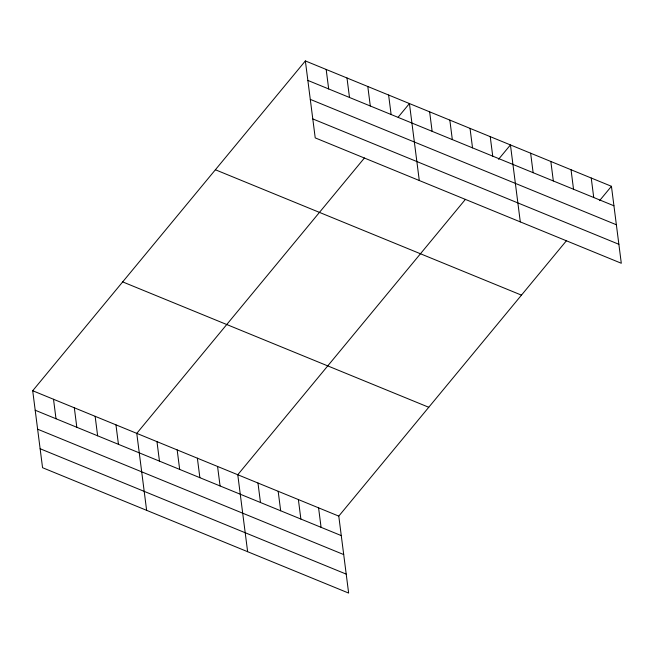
<?xml version="1.0" encoding="UTF-8"?>
<svg xmlns="http://www.w3.org/2000/svg" width="654" height="654" viewBox="0 0 654 654"><rect width="100%" height="100%" fill="white"/><g stroke="black" fill="none" stroke-linecap="round" stroke-linejoin="round"><path stroke-width="0.98" d="M566.454 240.713L338.78 516.112L348.639 593.072L42.559 467.708L32.7 390.74L305.361 60.928L611.441 186.292L621.3 263.26L315.22 137.888L305.361 60.928M364.442 157.974L136.768 433.365L146.627 510.333M398.18 117.156L409.429 103.553L419.288 180.52M465.444 199.339L237.77 474.739L247.629 551.706M498.561 159.282L510.439 144.926L520.298 221.886M599.571 200.655L611.441 186.292M307.862 80.417L613.934 205.789M310.29 99.383L616.37 224.755M312.792 118.922L618.872 244.294M215.387 169.762L521.459 295.134M122.682 281.899L428.754 407.27M32.7 390.74L338.78 516.112M35.193 410.23L341.274 535.601M37.63 429.196L343.702 554.567M40.131 448.742L346.211 574.114M591.241 178.019L593.734 197.516M571.04 169.746L573.533 189.243M550.84 161.473L553.333 180.97M530.639 153.2L533.133 172.697M490.23 136.645L492.732 156.143M470.03 128.372L472.531 147.869M449.829 120.099L452.331 139.596M429.629 111.826L432.131 131.323M388.615 95.026L391.117 114.524M367.801 86.5L370.303 105.997M346.988 77.973L349.489 97.471M326.174 69.447L328.676 88.944M318.58 507.831L321.073 527.328M298.379 499.558L300.873 519.055M278.171 491.285L280.672 510.782M257.97 483.012L260.472 502.509M217.569 466.466L220.071 485.955M197.369 458.184L199.871 477.682M177.169 449.911L179.67 469.409M156.968 441.638L159.462 461.135M115.954 424.838L118.448 444.336M95.141 416.312L97.634 435.809M74.327 407.785L76.82 427.283M53.514 399.267L56.007 418.756"/></g></svg>
